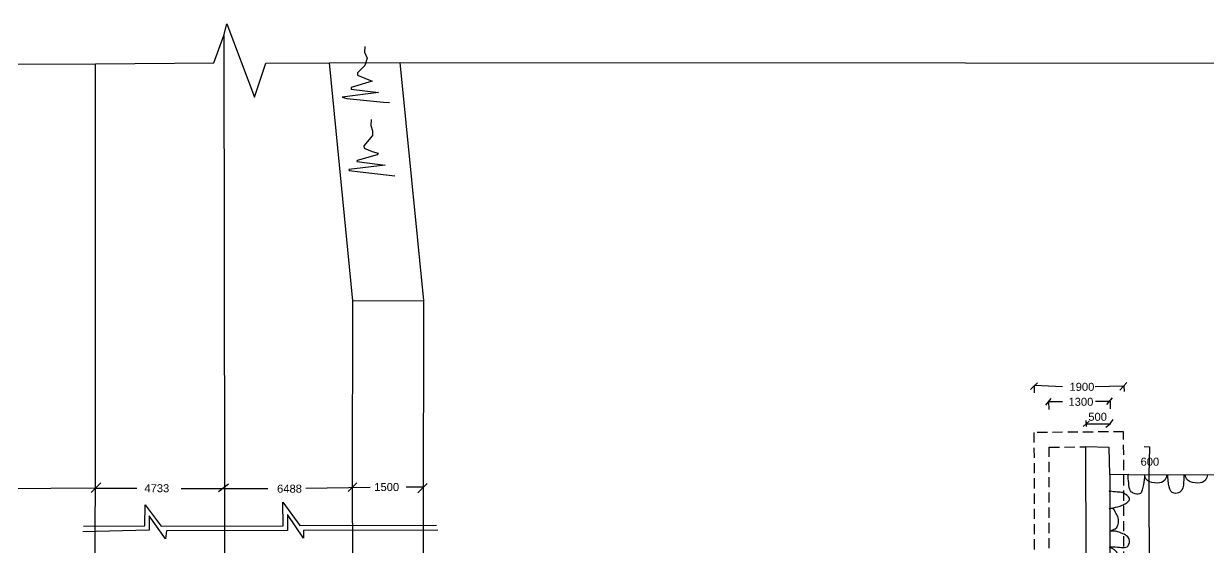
# Model space of a CAD drawing. Header units: inches. Extents: x 33443 to 78457, y 24390 to 52388.
# Drawn here: x 36654 to 38134, y 26972 to 27625 of the extents above; entities that cross this region are included whole.
import ezdxf

# ---------------------------------------------------------------- set-up
doc = ezdxf.new("R2010")
doc.units = ezdxf.units.IN
doc.header["$MEASUREMENT"] = 0
doc.linetypes.add('HIDDEN', pattern=[9.524999999999999, 6.35, -3.175])
doc.layers.add('DIMENSION', color=255, linetype='Continuous')
doc.layers.add('DRAWING', color=2, linetype='Continuous')
doc.styles.get("Standard").update_dxf_attribs({"font": 'arial.ttf'})

msp = doc.modelspace()

# ---------------------------------------------------------------- linework, layer by layer
at = {"layer": 'DIMENSION', "color": 2}
for points in [[(37977.76883098574, 27122.3608641337), (37985.35327518737, 27129.1413372625)], [(37981.28163180189, 27129.85927251739), (37981.76065493738, 27122.2810947544)], [(37981.54236873569, 27125.73439693766), (38011.45979637385, 27125.73439693766)], [(38006.27044121658, 27121.72270909929), (38011.45979637385, 27125.73439693766), (38015.2919548247, 27131.37490156528)]]:
    msp.add_lwpolyline(points, dxfattribs=at)
for points in [[(38054.56706756802, 27061.95032996473), (38053.01358452436, 27049.86546348774), (38051.48423372355, 27043.27697404802), (38049.37694271561, 27038.95240485627), (38046.50955039667, 27038.09306511355), (38042.87772341887, 27038.37948988657), (38038.38564664652, 27040.57569664892), (38034.94480796266, 27049.36032742733), (38033.60704516553, 27062.18071998606), (38033.60676644454, 27062.15536299364)], [(38010.65568170841, 26820.66839802108), (38023.5343006131, 26822.939058255), (38034.68191819335, 26828.88593788453), (38034.79009139515, 26831.58911256971), (38033.16669089664, 26836.56288071593), (38028.88564888589, 26839.59209768348), (38021.80256641845, 26840.56353737885), (38012.38668303282, 26841.64479416819), (38010.69430499366, 26841.64790983648), (38019.41954609205, 26846.78500009937), (38021.80064048609, 26855.97565009692), (38019.31137289028, 26863.43630231626), (38016.82210529447, 26867.11258848474), (38010.74854925738, 26871.1124715475), (38033.0601226385, 26876.79175693367), (38034.46717673345, 26881.44115458546), (38033.38496323259, 26885.98240693121), (38031.00386883854, 26887.49617952102), (38024.29359945227, 26889.76683840573), (38016.17643646544, 26891.9293519844), (38010.78689140492, 26891.93927413789), (38019.52691682201, 26899.3307957936), (38019.95993061786, 26907.65647961387), (38018.22819642321, 26912.95468367819), (38016.3882890268, 26917.49593602395), (38014.98123493185, 26919.98282009706), (38009.13699313728, 26922.14533367574), (38023.96426501602, 26922.90221997064), (38030.5663612005, 26925.71347453819), (38034.24665747641, 26930.9570498484), (38035.00435137196, 26934.84956120529), (38030.4586694818, 26938.63392725614), (38020.93445240005, 26940.79644083482), (38012.05975601202, 26941.33710194132), (38018.22883840068, 26946.74338588801), (38020.93445240005, 26949.66278576159), (38021.36746619586, 26956.04218119158), (38020.50159909856, 26962.20535143318), (38019.09582895855, 26966.58821310386), (38010.93407597539, 26971.88743016008), (38018.01361545766, 26972.21072223896), (38033.92326133163, 26973.61634952273), (38035.33031542657, 26982.37454914347), (38033.59858123193, 26984.75328791055), (38027.21315243974, 26988.64586469109), (38023.85801774662, 26990.05149197487), (38018.33829555736, 26991.67334444705), (38010.9705268188, 26991.6869085107), (38017.9054422559, 26994.88538434112), (38021.80160345227, 27002.45424729015), (38021.15224325287, 27010.13112469789), (38018.01361545766, 27015.86177913902), (38015.19966776215, 27019.86243580193), (38011.02241212781, 27019.87012613035), (38026.56379224034, 27024.07938307691), (38031.54232743196, 27026.78249233843), (38035.76316872804, 27031.10751949578), (38030.24344653881, 27038.19290161506), (38025.80593785044, 27040.24726988771), (38022.34262995553, 27040.46349507611), (38011.06311256043, 27041.97790908274), (38011.41151927318, 27041.97726766592)]]:
    msp.add_spline(points, degree=3, dxfattribs=at)
for points, knots in [([(38082.43249801392, 27061.91202391088), (38081.88778832286, 27060.29357522187), (38079.69964847585, 27052.91997585766), (38069.46268851184, 27051.32138890423), (38059.09730189464, 27052.58312620053), (38055.1837791326, 27058.7453557542), (38054.68135582901, 27061.25220796079), (38054.56706756802, 27061.95032996473)], [58.9486642724228, 58.9486642724228, 58.9486642724228, 58.9486642724228, 65.04270004879461, 75.14713259891208, 87.92941417410884, 93.47880411534061, 95.59952849953234, 95.59952849953234, 95.59952849953234, 95.59952849953234]), ([(38103.38708589428, 27061.93196052059), (38103.46855825908, 27059.05344882055), (38103.60783259881, 27051.7853565151), (38101.91125601811, 27040.10092072794), (38089.63857993855, 27037.75795941459), (38084.08666370598, 27046.01577277765), (38083.83830043283, 27059.03687738269), (38083.48095066041, 27061.91302142949)], [1.150602394491588, 1.150602394491588, 1.150602394491588, 1.150602394491588, 10.04183048080368, 23.39183894292407, 30.875125293728, 40.9091318375763, 52.46864410278791, 52.46864410278791, 52.46864410278791, 52.46864410278791]), ([(38133.26513211631, 27061.96038708518), (38132.72064871126, 27060.35209476326), (38130.53943436836, 27052.90796262193), (38120.27341207657, 27051.30483734285), (38109.90802545937, 27052.56657463915), (38105.99448795216, 27058.72882741055), (38105.49206929842, 27061.23570677071), (38105.37777867437, 27061.9338545051)], [58.86638906027896, 58.86638906027896, 58.86638906027896, 58.86638906027896, 65.04270004879461, 75.14713259891208, 87.92941417410884, 93.47880411534061, 95.59960555902649, 95.59960555902649, 95.59960555902649, 95.59960555902649])]:
    msp.add_open_spline(points, degree=3, knots=knots, dxfattribs=at)
at = {"layer": 'DRAWING'}
for points in [[(35171.54783620434, 27570.70001631279), (35657.25845340062, 27571.73356316067), (35664.08703396587, 27591.64765052159), (35673.6586772148, 27621.80456855782), (35706.79708886673, 27528.39477633912), (35722.12564651943, 27572.12772464343), (35959.79862097542, 27572.34957589753), (35969.28495419068, 27572.35843073231), (35985.43065103944, 27622.23076955253), (36018.9650889558, 27529.00877612235), (36033.98438953653, 27572.84980186411), (36250.17660405619, 27573.41818168781), (36743.96925466011, 27575.06532992186), (36891.77297404284, 27576.33892847959), (36904.29080777153, 27610.53966067666), (36907.99060075402, 27625.28365836284), (36942.7399874585, 27533.65804200291), (36956.76059588518, 27575.95261611811), (37035.85797258479, 27576.32471199458), (37124.86697360744, 27576.65442401405), (38536.69071913886, 27576.09760469488)], [(36904.29080777153, 27610.53966067666), (36905.05734711754, 27044.95721635789), (36905.90385390277, 26659.82300998897)], [(37080.37134733229, 27596.71737052255), (37080.03798068117, 27589.72284919791), (37083.37148739368, 27582.39525439676), (37080.37134733229, 27572.95820508546), (37071.25981380879, 27564.07627823504), (37071.33028502065, 27560.99878251997), (37089.51113858662, 27553.54582034966), (37063.27685836639, 27545.45361902726), (37063.27685836639, 27543.57494064884), (37097.74798747674, 27539.60882619047), (37052.20012084413, 27533.67194839748), (37058.16191612143, 27531.79537320737), (37103.90239341321, 27527.51347694957), (37111.26380647886, 27526.82435412173)], [(36766.05653741361, 26617.39743413932), (36744.28593295086, 26719.29292196097), (36743.77577952073, 26991.047301612), (36743.77577952073, 26999.19738187761), (36743.98982912027, 27045.45822549913), (36743.96925466011, 27575.06532992186)], [(37035.78274074008, 27576.32446893312), (37065.13403294847, 27279.3020552867), (37064.58407737409, 27046.23393392982), (37066.52944486504, 26692.66552217036), (37065.6703442272, 26612.65844352734), (37065.33432517808, 26449.17393854297), (37066.82871477529, 26299.94834388236)], [(37154.94146540547, 26300.23998240058), (37154.6093662645, 26493.44195065068), (37154.32539907258, 26700.34130403026), (37153.61374728725, 26993.42879919538), (37153.67997112003, 26999.91286681531), (37154.16230827892, 27279.60981386546), (37124.6527497792, 27576.65367216593)], [(37088.22803519516, 27505.63526653804), (37088.1161494956, 27498.25556904092), (37090.23286926319, 27491.6178742113), (37090.23286926319, 27485.66809541785), (37079.07543341441, 27472.66955689196), (37079.65619503415, 27470.02759461587), (37089.75467175413, 27465.57926461098), (37097.2659814328, 27463.77980271185), (37096.11319385375, 27461.58705543993), (37070.90942859971, 27454.63543265211), (37070.3188659951, 27453.42115579727), (37105.8669315842, 27448.65576473407), (37060.32353931425, 27443.25218611294), (37061.06804130077, 27441.96070923771), (37074.5521457316, 27440.43303564233), (37117.98912553798, 27435.51186883784)], [(37065.13403294847, 27279.3020552867), (37154.16230827892, 27279.60981386546)], [(37912.1918547993, 27168.83682595187), (37920.6038199356, 27176.98711628177)], [(37917.03506088649, 27164.37965560051), (37916.97487297373, 27174.04787479987), (37951.95873443658, 27172.27654362116)], [(37992.6636917838, 27172.49323440339), (38028.57060532165, 27173.38696791407), (38028.95401513193, 27165.98170953054)], [(38023.4593282471, 27167.7691765519), (38028.57060532165, 27173.38696791407), (38032.21340812853, 27177.39076302126)], [(37931.07250423014, 27149.25606372622), (37937.84496769716, 27157.42739360454)], [(38007.25879107953, 27149.77042270227), (38014.29258107277, 27158.07617375849)], [(37935.41713242998, 27143.6383054972), (37934.81465144182, 27153.77115922563)], [(37934.81465144182, 27153.77115922563), (37952.02882560876, 27153.77115922563)], [(37993.43110901485, 27154.00314911496), (38011.41517197772, 27153.92329823038), (38011.41517197772, 27144.41961823967)], [(38011.10076137746, 27062.42810632478), (38010.2869174989, 27096.43175778048), (37980.62219106458, 27097.18018512334), (37981.65216551155, 26823.19223679638), (37452.67295050561, 26646.70737995905), (37269.56760479255, 26583.85937505434), (36644.03408890605, 26577.14386818752)], [(38053.91746782619, 27097.57422778592), (38060.77617808406, 27096.99625847478), (38059.99419279858, 27061.89067566315), (38060.87559762801, 26801.52144289824), (38061.67068597527, 26361.94562153195)], [(36738.5797905096, 27040.2206686226), (36743.98982912027, 27045.45822549913), (36750.82720239733, 27052.07761105287)], [(36897.87682922545, 27041.39841311862), (36910.01866931995, 27051.0122885009)], [(37059.84456920467, 27041.39841311862), (37070.61187843175, 27052.15679817155)], [(37158.58306007164, 27051.47008651795), (37146.89939693295, 27039.56720642238)], [(38536.43775938851, 27062.74527233118), (38304.91273700249, 27062.12369601414), (38059.99419279858, 27061.89067566315), (38011.10076137746, 27062.42810632478), (38010.61964079291, 26801.09158554384), (38028.95578290152, 26801.24842119146), (38060.87559762801, 26801.52144289824), (38305.27297862901, 26802.78299080007), (38473.00908350013, 26802.99713971077), (38536.50491636623, 26801.96761178072)], [(36743.98982912027, 27045.45822549913), (36520.61604961305, 27043.82012308533)], [(36743.98982912027, 27045.45822549913), (36795.54110649892, 27045.45822549913)], [(36851.193320143, 27045.2503593449), (36905.05734711754, 27044.95721635789)], [(36905.05734711754, 27044.95721635789), (36959.31352392514, 27044.95721635789)], [(37087.10647498922, 27046.43424981829), (37006.69532619437, 27045.06084113911)], [(37153.7604088026, 27046.55694933514), (37132.23754589011, 27046.55694933514)], [(36728.97707091564, 26998.07017713584), (36805.883520298, 26998.25975606928), (36806.06824596931, 27024.6385236738), (36826.26824877456, 26997.86766704675), (36978.54397817528, 26998.55345713608), (36978.25047505296, 27028.10800831989), (36999.49385187028, 26998.82366562825), (37170.06620483217, 26999.16695562904)], [(37171.84256397581, 26993.17251656313), (37004.06864851479, 26992.43457763909), (37003.83778853994, 26982.92086020105), (36983.90509331699, 27012.66221099752), (36983.9309873256, 26992.55790634186), (36832.56588273997, 26992.1639595628), (36831.49767007919, 26982.14930612354), (36811.06518656782, 27010.95171459131), (36811.06518656782, 26993.06248471611), (36728.20748741091, 26991.08818688353)]]:
    msp.add_lwpolyline(points, dxfattribs=at)
at = {"layer": 'DRAWING', "linetype": 'HIDDEN', "ltscale": 2}
for points in [[(38028.95578290152, 26801.24842119146), (38028.38481352056, 27113.40886192155), (38028.34301374977, 27115.86635679086), (37916.33682698282, 27114.99827752716), (37917.0637395845, 26870.67902210799), (37453.47434990264, 26714.31205020781), (37192.29533467272, 26685.68094403401), (37191.45710609376, 26689.24048209003), (37029.01748781939, 26689.06901059206), (37029.02640246246, 26659.34436036911), (36905.90385390277, 26659.82300998897), (36764.5506801914, 26656.82773498691), (36761.79542515754, 26597.09902539404)], [(36779.92123571808, 26612.6393838814), (36778.86199602875, 26639.92699727419), (37051.3251664441, 26641.05151844309), (37052.37974170405, 26665.4878808703), (37167.07305402063, 26665.23472399359), (37453.9207484027, 26696.08472712669), (37934.85171218713, 26856.07565159906), (37935.51162989552, 27096.64605346905), (37980.62219106458, 27097.18018512334)]]:
    msp.add_lwpolyline(points, dxfattribs=at)

# ---------------------------------------------------------------- texts
at = {"layer": 'DIMENSION', "ltscale": 10, "char_height": 10, "attachment_point": 1}
for s, insert in [('1900', (37960.71341786039, 27177.01119386104)), ('1300', (37959.47684251394, 27158.32972126881)), ('500', (37984.22984236333, 27139.59677476888)), ('600', (38049.51193876437, 27083.51439119086)), ('1500', (37092.30010977704, 27051.91348814025)), ('4733', (36805.14148021645, 27050.40115481012)), ('6488', (36970.90407249255, 27049.87919550925))]:
    msp.add_mtext_dynamic_manual_height_columns(s, width=256.922133408807, gutter_width=1, heights=[0], dxfattribs=dict(at, insert=insert))

doc.saveas('drawing.dxf')
